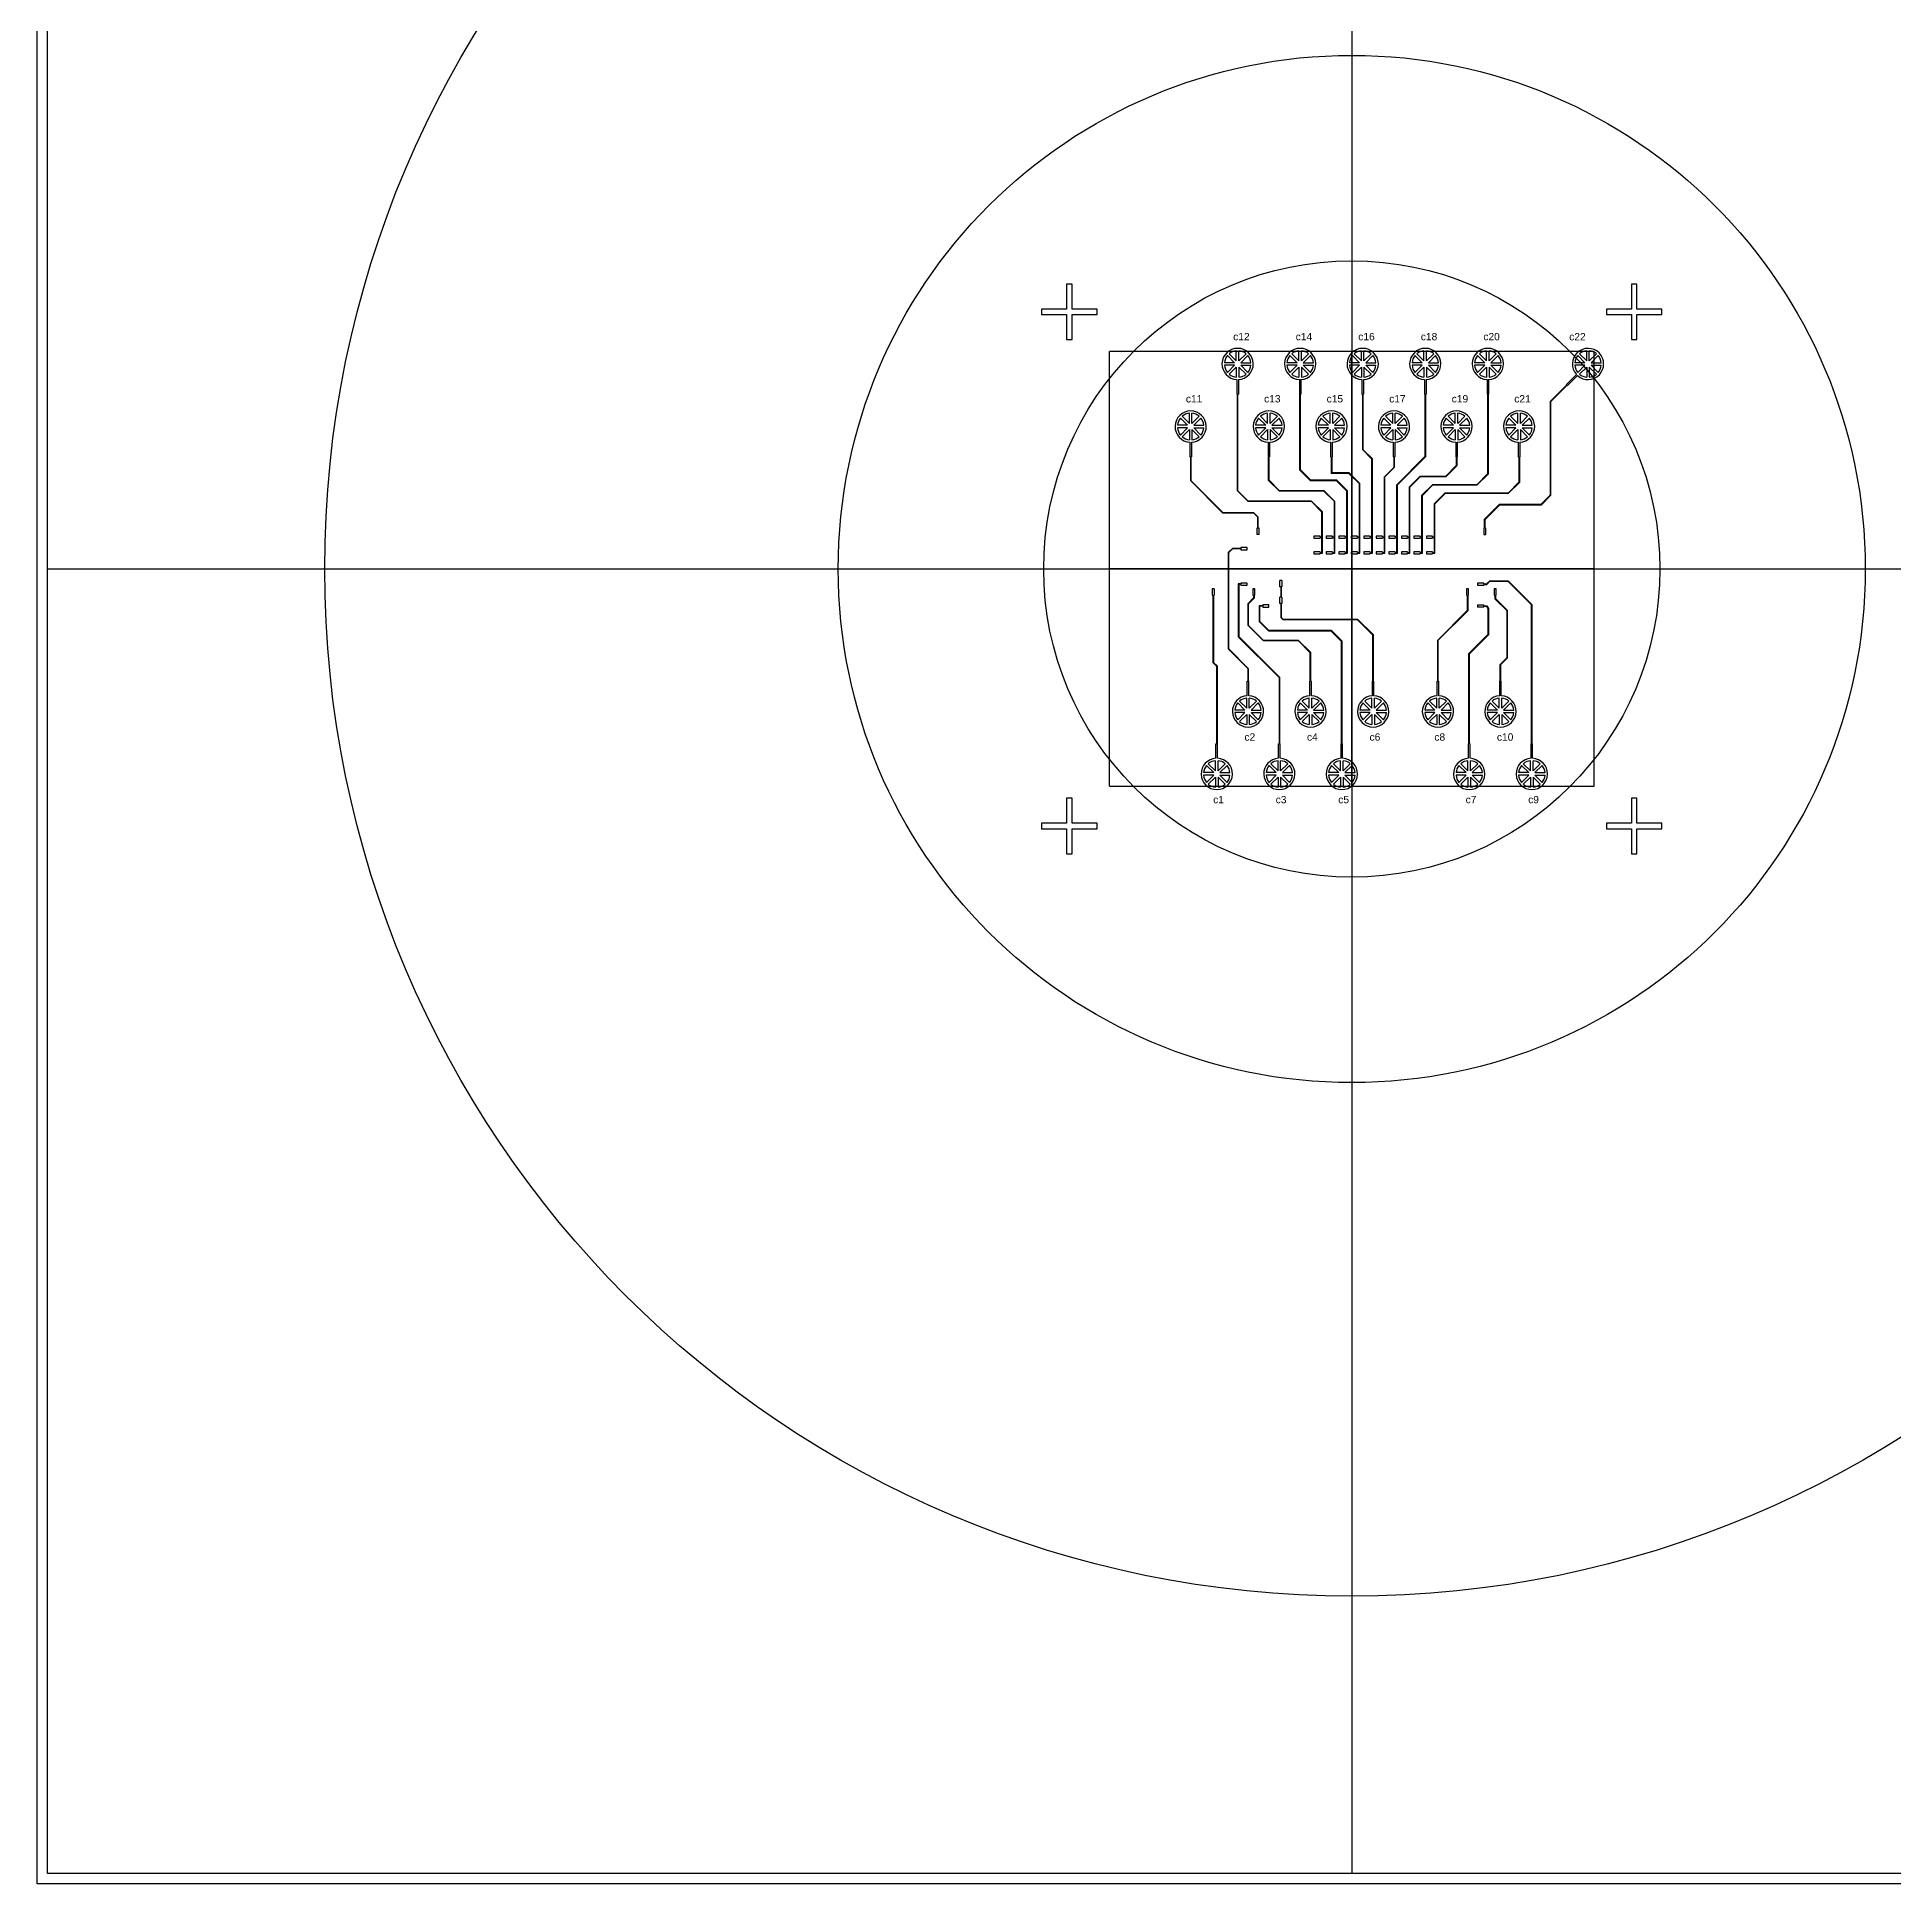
# Model space of a CAD drawing. Header units: millimetres. Extents: x 1000 to 444771, y -11148 to 590229.
# Drawn here: x 301000 to 391438, y 299000 to 388885 of the extents above; entities that cross this region are included whole.
import ezdxf

# ---------------------------------------------------------------- set-up
doc = ezdxf.new("R2010")
doc.units = ezdxf.units.MM
doc.layers.add('CLEAR', color=140, linetype='Continuous')
doc.layers.add('MASK', color=20, linetype='Continuous')
doc.styles.get("Standard").update_dxf_attribs({"font": 'arial.ttf'})

msp = doc.modelspace()

# ---------------------------------------------------------------- linework, layer by layer
for p, q in [((365000, 426500), (365000, 299500)), ((376797, 373579), (353203, 373579)), ((353203, 352421), (353203, 373579)), ((365000, 352421), (365000, 373579)), ((376797, 352421), (376797, 373579)), ((301500, 363000), (428500, 363000)), ((376797, 363000), (353203, 363000)), ((353203, 352421), (376797, 352421))]:
    msp.add_line(p, q)
for radius in [50000, 25000, 15000]:
    msp.add_circle((365000, 363000), radius)
at = {"layer": 'CLEAR'}
for p, q in [((301000, 299000), (301000, 427000)), ((351384, 376866), (351116, 376866)), ((351116, 376866), (351116, 375648)), ((351384, 375648), (351384, 376866)), ((378884, 376866), (378616, 376866)), ((378616, 376866), (378616, 375648)), ((378884, 375648), (378884, 376866)), ((351116, 375648), (349898, 375648)), ((349898, 375648), (349898, 375380)), ((349898, 375380), (351116, 375380)), ((351116, 375380), (351116, 374162)), ((352602, 375648), (351384, 375648)), ((351384, 374162), (351384, 375380)), ((351384, 375380), (352602, 375380)), ((352602, 375380), (352602, 375648)), ((378616, 375648), (377398, 375648)), ((377398, 375648), (377398, 375380)), ((377398, 375380), (378616, 375380)), ((378616, 375380), (378616, 374162)), ((380102, 375648), (378884, 375648)), ((378884, 374162), (378884, 375380)), ((378884, 375380), (380102, 375380)), ((380102, 375380), (380102, 375648)), ((351116, 374162), (351384, 374162)), ((378616, 374162), (378884, 374162)), ((359404, 372216), (359404, 371511)), ((359480, 372216), (359480, 371511)), ((362449, 372216), (362449, 371511)), ((362525, 372216), (362525, 371511)), ((365494, 372216), (365494, 371511)), ((365570, 372216), (365570, 371511)), ((368539, 372216), (368539, 371511)), ((368615, 372216), (368615, 371511)), ((371584, 372216), (371584, 371511)), ((371660, 372216), (371660, 371511)), ((375455, 371949), (374654, 371148)), ((375473, 371931), (374679, 371137)), ((375936, 372466), (375437, 371967)), ((375437, 371967), (375455, 371949)), ((375473, 371931), (375491, 371913)), ((375990, 372412), (375491, 371913)), ((359404, 371511), (359429, 371511)), ((359429, 366801), (359429, 371511)), ((359454, 371511), (359480, 371511)), ((359454, 366811), (359454, 371511)), ((362449, 371511), (362474, 371511)), ((362474, 367816), (362474, 371511)), ((362499, 371511), (362525, 371511)), ((362499, 367826), (362499, 371511)), ((365494, 371511), (365519, 371511)), ((365519, 371511), (365519, 368809)), ((365544, 371511), (365570, 371511)), ((365544, 371511), (365544, 368820)), ((368539, 371511), (368564, 371511)), ((368564, 371511), (368564, 368468)), ((368589, 371511), (368615, 371511)), ((368589, 371511), (368589, 368457)), ((371584, 371511), (371609, 371511)), ((371609, 371511), (371609, 367623)), ((371634, 371511), (371660, 371511)), ((371634, 371511), (371634, 367613)), ((374654, 371148), (374654, 366585)), ((374679, 371137), (374680, 366575)), ((357120, 369171), (357120, 368466)), ((357196, 369171), (357196, 368466)), ((360926, 369171), (360926, 368466)), ((361002, 369171), (361002, 368466)), ((363971, 369171), (363971, 368466)), ((364047, 369171), (364047, 368466)), ((367016, 369171), (367016, 368466)), ((367092, 369171), (367092, 368466)), ((370061, 369171), (370061, 368466)), ((370137, 369171), (370137, 368466)), ((373106, 369171), (373106, 368466)), ((373182, 369171), (373182, 368466)), ((357120, 368466), (357145, 368466)), ((357145, 368466), (357145, 367300)), ((357171, 368466), (357196, 368466)), ((357171, 368466), (357171, 367310)), ((360926, 368466), (360951, 368466)), ((360951, 367308), (360951, 368466)), ((360977, 368466), (361002, 368466)), ((360977, 367319), (360977, 368466)), ((363971, 368466), (363996, 368466)), ((363996, 368466), (363996, 367649)), ((364022, 368466), (364047, 368466)), ((364022, 368466), (364022, 367674)), ((365979, 368349), (365519, 368809)), ((366005, 368359), (365544, 368820)), ((365979, 364561), (365979, 368349)), ((366005, 363774), (366005, 368359)), ((367016, 368466), (367041, 368466)), ((367041, 368466), (367041, 367943)), ((367067, 368466), (367092, 368466)), ((367067, 368466), (367067, 367933)), ((367197, 367101), (368564, 368468)), ((367223, 367090), (368589, 368457)), ((370061, 368466), (370086, 368466)), ((370086, 368466), (370086, 368029)), ((370112, 368466), (370137, 368466)), ((370112, 368466), (370112, 368019)), ((373106, 368466), (373131, 368466)), ((373131, 368466), (373131, 367217)), ((373157, 368466), (373182, 368466)), ((373157, 368466), (373157, 367207)), ((357145, 367300), (358730, 365715)), ((357171, 367310), (358740, 365740)), ((361474, 366786), (360951, 367308)), ((361484, 366811), (360977, 367319)), ((362996, 367293), (362474, 367816)), ((363007, 367319), (362499, 367826)), ((364254, 367293), (362996, 367293)), ((364264, 367319), (363007, 367319)), ((364863, 367649), (363996, 367649)), ((364873, 367674), (364022, 367674)), ((364254, 367293), (364761, 366786)), ((364264, 367319), (364787, 366796)), ((364863, 367649), (365370, 367141)), ((364873, 367674), (365396, 367152)), ((367041, 367943), (366588, 367490)), ((366588, 364561), (366588, 367490)), ((367067, 367933), (366614, 367479)), ((366614, 363774), (366614, 367479)), ((367806, 366999), (368329, 367522)), ((367832, 366989), (368339, 367496)), ((368329, 367522), (369579, 367522)), ((368339, 367496), (369590, 367496)), ((369579, 367522), (370086, 368029)), ((369590, 367496), (370112, 368019)), ((371101, 367116), (371609, 367623)), ((371112, 367090), (371634, 367613)), ((372624, 366710), (373131, 367217)), ((372635, 366684), (373157, 367207)), ((359951, 366278), (359429, 366801)), ((359962, 366304), (359454, 366811)), ((363036, 366278), (359951, 366278)), ((363046, 366304), (359962, 366304)), ((363645, 366786), (361474, 366786)), ((363655, 366811), (361484, 366811)), ((363036, 366278), (363543, 365771)), ((363046, 366304), (363569, 365781)), ((363645, 366786), (364152, 366278)), ((363655, 366811), (364178, 366289)), ((364152, 364561), (364152, 366278)), ((364178, 363774), (364178, 366289)), ((364761, 364561), (364761, 366786)), ((364787, 363774), (364787, 366796)), ((365370, 364561), (365370, 367141)), ((365396, 363774), (365396, 367152)), ((367197, 364561), (367197, 367101)), ((367223, 363774), (367223, 367090)), ((367806, 364561), (367806, 366999)), ((367832, 363774), (367832, 366989)), ((368415, 366593), (368938, 367116)), ((368415, 364561), (368415, 366593)), ((368441, 366583), (368948, 367090)), ((368441, 363774), (368441, 366583)), ((368938, 367116), (371101, 367116)), ((368948, 367090), (371112, 367090)), ((369547, 366710), (369024, 366187)), ((369557, 366684), (369050, 366177)), ((369547, 366710), (372624, 366710)), ((369557, 366684), (372635, 366684)), ((374223, 366154), (374654, 366585)), ((374233, 366128), (374680, 366575)), ((360225, 365715), (358730, 365715)), ((360235, 365740), (358740, 365740)), ((360225, 365715), (360422, 365518)), ((360235, 365740), (360448, 365528)), ((360422, 364979), (360422, 365518)), ((360448, 364979), (360448, 365528)), ((363543, 364561), (363543, 365771)), ((363569, 363774), (363569, 365781)), ((369024, 364561), (369024, 366187)), ((369050, 363774), (369050, 366177)), ((371460, 365421), (372193, 366154)), ((371460, 364979), (371460, 365421)), ((371486, 365411), (372203, 366128)), ((371486, 364979), (371486, 365411)), ((372193, 366154), (374223, 366154)), ((372203, 366128), (374233, 366128)), ((360422, 364979), (360384, 364979)), ((360384, 364979), (360384, 364675)), ((360486, 364675), (360384, 364675)), ((360486, 364979), (360448, 364979)), ((360486, 364675), (360486, 364979)), ((363455, 364599), (363150, 364599)), ((363150, 364599), (363150, 364497)), ((363150, 364497), (363455, 364497)), ((363455, 364561), (363455, 364599)), ((363455, 364561), (363543, 364561)), ((363455, 364497), (363455, 364535)), ((363455, 364535), (363543, 364535)), ((363543, 363799), (363543, 364535)), ((364064, 364599), (363759, 364599)), ((363759, 364599), (363759, 364497)), ((363759, 364497), (364064, 364497)), ((364064, 364561), (364064, 364599)), ((364064, 364561), (364152, 364561)), ((364064, 364497), (364064, 364535)), ((364064, 364535), (364152, 364535)), ((364152, 363799), (364152, 364535)), ((364673, 364599), (364368, 364599)), ((364368, 364599), (364368, 364497)), ((364368, 364497), (364673, 364497)), ((364673, 364561), (364673, 364599)), ((364673, 364561), (364761, 364561)), ((364673, 364497), (364673, 364535)), ((364673, 364535), (364761, 364535)), ((364761, 363799), (364761, 364535)), ((365282, 364599), (364977, 364599)), ((364977, 364599), (364977, 364497)), ((364977, 364497), (365282, 364497)), ((365282, 364561), (365282, 364599)), ((365282, 364561), (365370, 364561)), ((365282, 364497), (365282, 364535)), ((365282, 364535), (365370, 364535)), ((365370, 363799), (365370, 364535)), ((365891, 364599), (365586, 364599)), ((365586, 364599), (365586, 364497)), ((365586, 364497), (365891, 364497)), ((365891, 364561), (365891, 364599)), ((365891, 364561), (365979, 364561)), ((365891, 364497), (365891, 364535)), ((365891, 364535), (365979, 364535)), ((365979, 363799), (365979, 364535)), ((366500, 364599), (366195, 364599)), ((366195, 364599), (366195, 364497)), ((366195, 364497), (366500, 364497)), ((366500, 364561), (366500, 364599)), ((366500, 364561), (366588, 364561)), ((366500, 364497), (366500, 364535)), ((366500, 364535), (366588, 364535)), ((366588, 363799), (366588, 364535)), ((367109, 364599), (366804, 364599)), ((366804, 364599), (366804, 364497)), ((366804, 364497), (367109, 364497)), ((367109, 364561), (367109, 364599)), ((367109, 364561), (367197, 364561)), ((367109, 364497), (367109, 364535)), ((367109, 364535), (367197, 364535)), ((367197, 363799), (367197, 364535)), ((367718, 364599), (367413, 364599)), ((367413, 364599), (367413, 364497)), ((367413, 364497), (367718, 364497)), ((367718, 364561), (367718, 364599)), ((367718, 364561), (367806, 364561)), ((367718, 364497), (367718, 364535)), ((367718, 364535), (367806, 364535)), ((367806, 363799), (367806, 364535)), ((368327, 364599), (368022, 364599)), ((368022, 364599), (368022, 364497)), ((368022, 364497), (368327, 364497)), ((368327, 364561), (368327, 364599)), ((368327, 364561), (368415, 364561)), ((368327, 364497), (368327, 364535)), ((368327, 364535), (368415, 364535)), ((368415, 363799), (368415, 364535)), ((368936, 364599), (368631, 364599)), ((368631, 364599), (368631, 364497)), ((368631, 364497), (368936, 364497)), ((368936, 364561), (368936, 364599)), ((368936, 364561), (369024, 364561)), ((368936, 364497), (368936, 364535)), ((368936, 364535), (369024, 364535)), ((369024, 363799), (369024, 364535)), ((371460, 364979), (371422, 364979)), ((371422, 364979), (371422, 364675)), ((371422, 364675), (371524, 364675)), ((371524, 364979), (371486, 364979)), ((371524, 364675), (371524, 364979)), ((358993, 363811), (359185, 364002)), ((358993, 359095), (358993, 363811)), ((359019, 363800), (359195, 363977)), ((359019, 359105), (359019, 363800)), ((359598, 364002), (359185, 364002)), ((359598, 363977), (359195, 363977)), ((359598, 364040), (359598, 364002)), ((359902, 364040), (359598, 364040)), ((359598, 363977), (359598, 363939)), ((359598, 363939), (359902, 363939)), ((359902, 363939), (359902, 364040)), ((363455, 363837), (363150, 363837)), ((363150, 363837), (363150, 363736)), ((363150, 363736), (363455, 363736)), ((363455, 363799), (363455, 363837)), ((363455, 363799), (363543, 363799)), ((363455, 363736), (363455, 363774)), ((363455, 363774), (363569, 363774)), ((364064, 363837), (363759, 363837)), ((363759, 363837), (363759, 363736)), ((363759, 363736), (364064, 363736)), ((364064, 363799), (364064, 363837)), ((364064, 363799), (364152, 363799)), ((364064, 363736), (364064, 363774)), ((364064, 363774), (364178, 363774)), ((364673, 363837), (364368, 363837)), ((364368, 363837), (364368, 363736)), ((364368, 363736), (364673, 363736)), ((364673, 363799), (364673, 363837)), ((364673, 363799), (364761, 363799)), ((364673, 363736), (364673, 363774)), ((364673, 363774), (364787, 363774)), ((365282, 363837), (364977, 363837)), ((364977, 363837), (364977, 363736)), ((364977, 363736), (365282, 363736)), ((365282, 363799), (365282, 363837)), ((365282, 363799), (365370, 363799)), ((365282, 363736), (365282, 363774)), ((365282, 363774), (365396, 363774)), ((365891, 363837), (365586, 363837)), ((365586, 363837), (365586, 363736)), ((365586, 363736), (365891, 363736)), ((365891, 363799), (365891, 363837)), ((365891, 363799), (365979, 363799)), ((365891, 363736), (365891, 363774)), ((365891, 363774), (366005, 363774)), ((366500, 363837), (366195, 363837)), ((366195, 363837), (366195, 363736)), ((366195, 363736), (366500, 363736)), ((366500, 363799), (366500, 363837)), ((366500, 363799), (366588, 363799)), ((366500, 363736), (366500, 363774)), ((366500, 363774), (366614, 363774)), ((367109, 363837), (366804, 363837)), ((366804, 363837), (366804, 363736)), ((366804, 363736), (367109, 363736)), ((367109, 363799), (367109, 363837)), ((367109, 363799), (367197, 363799)), ((367109, 363736), (367109, 363774)), ((367109, 363774), (367223, 363774)), ((367718, 363837), (367413, 363837)), ((367413, 363837), (367413, 363736)), ((367413, 363736), (367718, 363736)), ((367718, 363799), (367718, 363837)), ((367718, 363799), (367806, 363799)), ((367718, 363736), (367718, 363774)), ((367718, 363774), (367832, 363774)), ((368327, 363837), (368022, 363837)), ((368022, 363837), (368022, 363736)), ((368022, 363736), (368327, 363736)), ((368327, 363799), (368327, 363837)), ((368327, 363799), (368415, 363799)), ((368327, 363736), (368327, 363774)), ((368327, 363774), (368441, 363774)), ((368936, 363837), (368631, 363837)), ((368631, 363837), (368631, 363736)), ((368631, 363736), (368936, 363736)), ((368936, 363799), (368936, 363837)), ((368936, 363799), (369024, 363799)), ((368936, 363736), (368936, 363774)), ((368936, 363774), (369050, 363774)), ((358303, 362036), (358202, 362036)), ((358202, 362036), (358202, 361731)), ((358303, 362036), (358303, 361731)), ((359471, 362277), (359471, 359703)), ((359598, 362277), (359471, 362277)), ((359598, 362251), (359496, 362251)), ((359496, 362251), (359496, 359714)), ((359598, 362315), (359598, 362277)), ((359902, 362315), (359598, 362315)), ((359598, 362251), (359598, 362213)), ((359598, 362213), (359902, 362213)), ((359902, 362213), (359902, 362315)), ((360283, 362036), (360181, 362036)), ((360181, 362036), (360181, 361731)), ((360283, 361731), (360283, 362036)), ((361501, 362137), (361501, 362442)), ((361602, 362442), (361501, 362442)), ((361539, 362137), (361501, 362137)), ((361539, 362137), (361539, 361630)), ((361602, 362137), (361564, 362137)), ((361564, 362137), (361564, 361630)), ((361602, 362442), (361602, 362137)), ((370686, 362036), (370585, 362036)), ((370585, 362036), (370585, 361731)), ((370686, 361731), (370686, 362036)), ((371422, 362315), (371118, 362315)), ((371118, 362315), (371118, 362213)), ((371118, 362213), (371422, 362213)), ((371422, 362277), (371422, 362315)), ((371422, 362277), (371564, 362277)), ((371422, 362213), (371422, 362251)), ((371422, 362251), (371575, 362251)), ((371564, 362277), (371716, 362429)), ((371575, 362251), (371727, 362404)), ((371716, 362429), (372605, 362429)), ((371727, 362404), (372595, 362404)), ((372031, 362036), (371930, 362036)), ((371930, 362036), (371930, 361731)), ((372031, 361731), (372031, 362036)), ((373750, 361248), (372595, 362404)), ((373776, 361259), (372605, 362429)), ((358202, 361731), (358240, 361731)), ((358240, 361731), (358240, 358445)), ((358265, 361731), (358303, 361731)), ((358265, 361731), (358265, 358455)), ((360219, 361590), (359932, 361302)), ((359932, 361302), (359932, 360262)), ((360245, 361579), (359957, 361292)), ((359957, 361292), (359957, 360272)), ((360181, 361731), (360219, 361731)), ((360219, 361731), (360219, 361590)), ((360245, 361731), (360283, 361731)), ((360245, 361731), (360245, 361579)), ((360663, 361211), (360486, 361211)), ((360486, 361211), (360486, 360450)), ((360663, 361186), (360511, 361186)), ((360511, 361186), (360511, 360460)), ((360663, 361249), (360663, 361211)), ((360968, 361249), (360663, 361249)), ((360663, 361186), (360663, 361148)), ((360663, 361148), (360968, 361148)), ((360968, 361148), (360968, 361249)), ((361501, 361325), (361501, 361630)), ((361539, 361630), (361501, 361630)), ((361539, 361325), (361501, 361325)), ((361539, 361325), (361539, 360640)), ((361602, 361630), (361564, 361630)), ((361602, 361325), (361564, 361325)), ((361564, 361325), (361564, 360651)), ((361602, 361630), (361602, 361325)), ((370623, 360981), (369183, 359540)), ((370648, 360970), (369208, 359530)), ((370585, 361731), (370623, 361731)), ((370623, 361731), (370623, 360981)), ((370648, 361731), (370686, 361731)), ((370648, 361731), (370648, 360970)), ((371118, 361249), (371422, 361249)), ((371118, 361249), (371118, 361148)), ((371422, 361148), (371118, 361148)), ((371422, 361211), (371422, 361249)), ((371422, 361211), (371575, 361211)), ((371422, 361148), (371422, 361186)), ((371422, 361186), (371560, 361186)), ((371560, 361186), (371625, 361072)), ((371575, 361211), (371651, 361079)), ((371625, 361072), (371625, 359807)), ((371651, 361079), (371651, 359797)), ((371930, 361731), (371968, 361731)), ((371968, 361731), (371968, 361554)), ((371968, 361554), (372542, 360979)), ((371993, 361731), (372031, 361731)), ((371993, 361731), (371993, 361564)), ((371993, 361564), (372567, 360990)), ((372542, 360979), (372542, 358669)), ((372567, 360990), (372567, 358658)), ((373750, 354489), (373750, 361248)), ((373776, 354489), (373776, 361259)), ((359932, 360262), (360681, 359513)), ((359957, 360272), (360692, 359538)), ((360486, 360450), (360942, 359994)), ((360511, 360460), (360952, 360019)), ((360511, 360424), (360942, 359994)), ((360942, 359994), (363987, 359994)), ((360952, 360019), (363997, 360019)), ((361640, 360539), (361539, 360640)), ((361651, 360564), (361564, 360651)), ((361640, 360539), (365265, 360539)), ((361651, 360564), (365276, 360564)), ((363987, 359994), (364504, 359476)), ((363997, 360019), (364529, 359487)), ((365265, 360539), (366026, 359777)), ((365276, 360564), (366052, 359788)), ((358993, 359095), (359936, 358152)), ((359019, 359105), (359962, 358162)), ((359471, 359703), (361459, 357715)), ((359496, 359714), (361484, 357726)), ((360681, 359513), (362385, 359513)), ((360692, 359538), (362396, 359538)), ((362385, 359513), (362981, 358916)), ((362396, 359538), (363007, 358927)), ((364504, 354489), (364504, 359476)), ((364529, 354489), (364529, 359487)), ((366026, 357534), (366026, 359777)), ((366052, 357534), (366052, 359788)), ((369183, 357534), (369183, 359540)), ((369208, 357534), (369208, 359530)), ((371625, 359807), (370705, 358887)), ((371651, 359797), (370731, 358877)), ((358414, 358271), (358240, 358445)), ((358439, 358281), (358265, 358455)), ((358414, 358271), (358414, 354489)), ((358439, 358281), (358439, 354489)), ((359936, 358152), (359936, 357534)), ((359962, 358162), (359962, 357534)), ((362981, 357534), (362981, 358916)), ((363007, 357534), (363007, 358927)), ((370705, 354489), (370705, 358887)), ((370731, 354489), (370731, 358877)), ((372228, 358354), (372542, 358669)), ((372228, 357534), (372228, 358354)), ((372253, 358344), (372567, 358658)), ((372253, 357534), (372253, 358344)), ((359911, 357534), (359936, 357534)), ((359911, 356829), (359911, 357534)), ((359962, 357534), (359987, 357534)), ((359987, 356829), (359987, 357534)), ((361459, 357715), (361459, 354489)), ((361484, 357726), (361484, 354489)), ((362956, 357534), (362981, 357534)), ((362956, 356829), (362956, 357534)), ((363007, 357534), (363032, 357534)), ((363032, 356829), (363032, 357534)), ((366001, 357534), (366026, 357534)), ((366001, 356829), (366001, 357534)), ((366052, 357534), (366077, 357534)), ((366077, 356829), (366077, 357534)), ((369157, 357534), (369183, 357534)), ((369157, 356829), (369157, 357534)), ((369208, 357534), (369233, 357534)), ((369233, 356829), (369233, 357534)), ((372202, 357534), (372228, 357534)), ((372202, 356829), (372202, 357534)), ((372253, 357534), (372278, 357534)), ((372278, 356829), (372278, 357534)), ((358389, 354489), (358414, 354489)), ((358389, 353784), (358389, 354489)), ((358439, 354489), (358465, 354489)), ((358465, 353784), (358465, 354489)), ((361434, 354489), (361459, 354489)), ((361434, 353784), (361434, 354489)), ((361484, 354489), (361510, 354489)), ((361510, 353784), (361510, 354489)), ((364479, 354489), (364504, 354489)), ((364479, 353784), (364479, 354489)), ((364529, 354489), (364555, 354489)), ((364555, 353784), (364555, 354489)), ((370680, 354489), (370705, 354489)), ((370680, 353784), (370680, 354489)), ((370731, 354489), (370756, 354489)), ((370756, 353784), (370756, 354489)), ((373725, 354489), (373750, 354489)), ((373725, 353784), (373725, 354489)), ((373776, 354489), (373801, 354489)), ((373801, 353784), (373801, 354489)), ((351384, 351838), (351116, 351838)), ((351116, 351838), (351116, 350620)), ((351384, 350620), (351384, 351838)), ((378884, 351838), (378616, 351838)), ((378616, 351838), (378616, 350620)), ((378884, 350620), (378884, 351838)), ((351116, 350620), (349898, 350620)), ((349898, 350620), (349898, 350352)), ((349898, 350352), (351116, 350352)), ((351116, 350352), (351116, 349134)), ((352602, 350620), (351384, 350620)), ((351384, 349134), (351384, 350352)), ((351384, 350352), (352602, 350352)), ((352602, 350352), (352602, 350620)), ((378616, 350620), (377398, 350620)), ((377398, 350620), (377398, 350352)), ((377398, 350352), (378616, 350352)), ((378616, 350352), (378616, 349134)), ((380102, 350620), (378884, 350620)), ((378884, 349134), (378884, 350352)), ((378884, 350352), (380102, 350352)), ((380102, 350352), (380102, 350620)), ((351116, 349134), (351384, 349134)), ((378616, 349134), (378884, 349134)), ((429000, 299000), (301000, 299000))]:
    msp.add_line(p, q, dxfattribs=at)
for centre, start, end in [((359442, 372977), 272.86598, 267.13402), ((362487, 372977), 272.86598, 267.13402), ((365532, 372977), 272.86598, 267.13402), ((368577, 372977), 272.86598, 267.13402), ((371622, 372977), 272.86598, 267.13402), ((376501, 372977), 227.86598, 222.13402), ((357158, 369932), 272.86598, 267.13402), ((360964, 369932), 272.86598, 267.13402), ((364009, 369932), 272.86598, 267.13402), ((367054, 369932), 272.86598, 267.13402), ((370099, 369932), 272.86598, 267.13402), ((373144, 369932), 272.86598, 267.13402), ((359949, 356068), 92.86598, 87.13402), ((362994, 356068), 92.86598, 87.13402), ((366039, 356068), 92.86598, 87.13402), ((369195, 356068), 92.86598, 87.13402), ((372240, 356068), 92.86598, 87.13402), ((358427, 353023), 92.86598, 87.13402), ((361472, 353023), 92.86598, 87.13402), ((364517, 353023), 92.86598, 87.13402), ((370718, 353023), 92.86598, 87.13402), ((373763, 353023), 92.86598, 87.13402)]:
    msp.add_arc(centre, 761, start, end, dxfattribs=at)
at = {"layer": 'MASK'}
for p, q in [((301500, 299500), (301500, 426500)), ((359379, 373127), (359379, 373621)), ((359504, 373127), (359504, 373621)), ((362424, 373127), (362424, 373621)), ((362549, 373127), (362549, 373621)), ((365469, 373127), (365469, 373621)), ((365594, 373127), (365594, 373621)), ((368514, 373127), (368514, 373621)), ((368639, 373127), (368639, 373621)), ((371559, 373127), (371559, 373621)), ((371684, 373127), (371684, 373621)), ((376439, 373127), (376439, 373621)), ((376563, 373127), (376563, 373621)), ((359291, 373039), (358798, 373039)), ((359291, 372914), (358798, 372914)), ((359291, 373039), (358942, 373388)), ((359291, 372914), (358942, 372565)), ((359379, 373127), (359030, 373476)), ((359379, 372826), (359030, 372477)), ((359379, 372826), (359379, 372332)), ((359504, 373127), (359853, 373476)), ((359504, 372826), (359504, 372332)), ((359504, 372826), (359853, 372477)), ((359592, 373039), (359941, 373388)), ((359592, 373039), (360086, 373039)), ((359592, 372914), (360086, 372914)), ((359592, 372914), (359941, 372565)), ((362336, 373039), (361843, 373039)), ((362336, 372914), (361843, 372914)), ((362336, 373039), (361987, 373388)), ((362336, 372914), (361987, 372565)), ((362424, 373127), (362075, 373476)), ((362424, 372826), (362075, 372477)), ((362424, 372826), (362424, 372332)), ((362549, 373127), (362898, 373476)), ((362549, 372826), (362549, 372332)), ((362549, 372826), (362898, 372477)), ((362637, 373039), (362986, 373388)), ((362637, 373039), (363131, 373039)), ((362637, 372914), (363131, 372914)), ((362637, 372914), (362986, 372565)), ((365381, 373039), (364888, 373039)), ((365381, 372914), (364888, 372914)), ((365381, 373039), (365032, 373388)), ((365381, 372914), (365032, 372565)), ((365469, 373127), (365120, 373476)), ((365469, 372826), (365120, 372477)), ((365469, 372826), (365469, 372332)), ((365594, 373127), (365943, 373476)), ((365594, 372826), (365594, 372332)), ((365594, 372826), (365943, 372477)), ((365682, 373039), (366031, 373388)), ((365682, 373039), (366176, 373039)), ((365682, 372914), (366176, 372914)), ((365682, 372914), (366031, 372565)), ((368426, 373039), (367933, 373039)), ((368426, 372914), (367933, 372914)), ((368426, 373039), (368077, 373388)), ((368426, 372914), (368077, 372565)), ((368514, 373127), (368165, 373476)), ((368514, 372826), (368165, 372477)), ((368514, 372826), (368514, 372332)), ((368639, 373127), (368988, 373476)), ((368639, 372826), (368639, 372332)), ((368639, 372826), (368988, 372477)), ((368727, 373039), (369076, 373388)), ((368727, 373039), (369221, 373039)), ((368727, 372914), (369221, 372914)), ((368727, 372914), (369076, 372565)), ((371471, 373039), (370978, 373039)), ((371471, 372914), (370978, 372914)), ((371471, 373039), (371122, 373388)), ((371471, 372914), (371122, 372565)), ((371559, 373127), (371210, 373476)), ((371559, 372826), (371210, 372477)), ((371559, 372826), (371559, 372332)), ((371684, 373127), (372033, 373476)), ((371684, 372826), (371684, 372332)), ((371684, 372826), (372033, 372477)), ((371772, 373039), (372121, 373388)), ((371772, 373039), (372266, 373039)), ((371772, 372914), (372266, 372914)), ((371772, 372914), (372121, 372565)), ((376351, 373039), (375857, 373039)), ((376351, 372914), (375857, 372914)), ((376351, 373039), (376001, 373388)), ((376351, 372914), (376001, 372565)), ((376439, 373127), (376089, 373476)), ((376439, 372826), (376089, 372477)), ((376439, 372826), (376439, 372332)), ((376563, 373127), (376912, 373476)), ((376563, 372826), (376912, 372477)), ((376563, 372826), (376563, 372332)), ((376651, 373039), (377000, 373388)), ((376651, 373039), (377145, 373039)), ((376651, 372914), (377000, 372565)), ((376651, 372914), (377145, 372914)), ((357008, 369994), (356514, 369994)), ((357008, 369994), (356659, 370343)), ((357096, 370082), (356747, 370431)), ((357096, 370082), (357096, 370576)), ((357220, 370082), (357220, 370576)), ((357220, 370082), (357569, 370431)), ((357308, 369994), (357657, 370343)), ((357308, 369994), (357802, 369994)), ((360814, 369994), (360320, 369994)), ((360814, 369994), (360465, 370343)), ((360902, 370082), (360553, 370431)), ((360902, 370082), (360902, 370576)), ((361026, 370082), (361026, 370576)), ((361026, 370082), (361376, 370431)), ((361114, 369994), (361464, 370343)), ((361114, 369994), (361608, 369994)), ((363859, 369994), (363365, 369994)), ((363859, 369994), (363510, 370343)), ((363947, 370082), (363598, 370431)), ((363947, 370082), (363947, 370576)), ((364071, 370082), (364071, 370576)), ((364071, 370082), (364421, 370431)), ((364159, 369994), (364509, 370343)), ((364159, 369994), (364653, 369994)), ((366904, 369994), (366410, 369994)), ((366904, 369994), (366555, 370343)), ((366992, 370082), (366643, 370431)), ((366992, 370082), (366992, 370576)), ((367116, 370082), (367116, 370576)), ((367116, 370082), (367466, 370431)), ((367204, 369994), (367554, 370343)), ((367204, 369994), (367698, 369994)), ((369949, 369994), (369455, 369994)), ((369949, 369994), (369600, 370343)), ((370037, 370082), (369688, 370431)), ((370037, 370082), (370037, 370576)), ((370161, 370082), (370161, 370576)), ((370161, 370082), (370511, 370431)), ((370249, 369994), (370599, 370343)), ((370249, 369994), (370743, 369994)), ((372994, 369994), (372500, 369994)), ((372994, 369994), (372645, 370343)), ((373082, 370082), (372733, 370431)), ((373082, 370082), (373082, 370576)), ((373206, 370082), (373206, 370576)), ((373206, 370082), (373556, 370431)), ((373294, 369994), (373644, 370343)), ((373294, 369994), (373788, 369994)), ((357008, 369869), (356514, 369869)), ((357008, 369869), (356659, 369520)), ((357096, 369781), (356747, 369432)), ((357096, 369781), (357096, 369287)), ((357220, 369781), (357220, 369287)), ((357220, 369781), (357569, 369432)), ((357308, 369869), (357802, 369869)), ((357308, 369869), (357657, 369520)), ((360814, 369869), (360320, 369869)), ((360814, 369869), (360465, 369520)), ((360902, 369781), (360553, 369432)), ((360902, 369781), (360902, 369287)), ((361026, 369781), (361026, 369287)), ((361026, 369781), (361376, 369432)), ((361114, 369869), (361608, 369869)), ((361114, 369869), (361464, 369520)), ((363859, 369869), (363365, 369869)), ((363859, 369869), (363510, 369520)), ((363947, 369781), (363598, 369432)), ((363947, 369781), (363947, 369287)), ((364071, 369781), (364071, 369287)), ((364071, 369781), (364421, 369432)), ((364159, 369869), (364653, 369869)), ((364159, 369869), (364509, 369520)), ((366904, 369869), (366410, 369869)), ((366904, 369869), (366555, 369520)), ((366992, 369781), (366643, 369432)), ((366992, 369781), (366992, 369287)), ((367116, 369781), (367116, 369287)), ((367116, 369781), (367466, 369432)), ((367204, 369869), (367698, 369869)), ((367204, 369869), (367554, 369520)), ((369949, 369869), (369455, 369869)), ((369949, 369869), (369600, 369520)), ((370037, 369781), (369688, 369432)), ((370037, 369781), (370037, 369287)), ((370161, 369781), (370161, 369287)), ((370161, 369781), (370511, 369432)), ((370249, 369869), (370743, 369869)), ((370249, 369869), (370599, 369520)), ((372994, 369869), (372500, 369869)), ((372994, 369869), (372645, 369520)), ((373082, 369781), (372733, 369432)), ((373082, 369781), (373082, 369287)), ((373206, 369781), (373206, 369287)), ((373206, 369781), (373556, 369432)), ((373294, 369869), (373788, 369869)), ((373294, 369869), (373644, 369520)), ((359799, 356131), (359450, 356480)), ((359887, 356219), (359538, 356568)), ((359887, 356219), (359887, 356713)), ((360011, 356219), (360011, 356713)), ((360011, 356219), (360361, 356568)), ((360099, 356131), (360449, 356480)), ((362844, 356131), (362495, 356480)), ((362932, 356219), (362583, 356568)), ((362932, 356219), (362932, 356713)), ((363056, 356219), (363056, 356713)), ((363056, 356219), (363406, 356568)), ((363144, 356131), (363494, 356480)), ((365889, 356131), (365540, 356480)), ((365977, 356219), (365628, 356568)), ((365977, 356219), (365977, 356713)), ((366101, 356219), (366101, 356713)), ((366101, 356219), (366451, 356568)), ((366189, 356131), (366539, 356480)), ((369045, 356131), (368696, 356480)), ((369133, 356219), (368784, 356568)), ((369133, 356219), (369133, 356713)), ((369258, 356219), (369258, 356713)), ((369258, 356219), (369607, 356568)), ((369346, 356131), (369695, 356480)), ((372090, 356131), (371741, 356480)), ((372178, 356219), (371829, 356568)), ((372178, 356219), (372178, 356713)), ((372303, 356219), (372303, 356713)), ((372303, 356219), (372652, 356568)), ((372391, 356131), (372740, 356480)), ((359799, 356131), (359305, 356131)), ((359799, 356006), (359305, 356006)), ((359799, 356006), (359450, 355657)), ((359887, 355918), (359538, 355569)), ((359887, 355918), (359887, 355424)), ((360011, 355918), (360011, 355424)), ((360011, 355918), (360361, 355569)), ((360099, 356131), (360593, 356131)), ((360099, 356006), (360593, 356006)), ((360099, 356006), (360449, 355657)), ((362844, 356131), (362350, 356131)), ((362844, 356006), (362350, 356006)), ((362844, 356006), (362495, 355657)), ((362932, 355918), (362583, 355569)), ((362932, 355918), (362932, 355424)), ((363056, 355918), (363056, 355424)), ((363056, 355918), (363406, 355569)), ((363144, 356131), (363638, 356131)), ((363144, 356006), (363638, 356006)), ((363144, 356006), (363494, 355657)), ((365889, 356131), (365395, 356131)), ((365889, 356006), (365395, 356006)), ((365889, 356006), (365540, 355657)), ((365977, 355918), (365628, 355569)), ((365977, 355918), (365977, 355424)), ((366101, 355918), (366101, 355424)), ((366101, 355918), (366451, 355569)), ((366189, 356131), (366683, 356131)), ((366189, 356006), (366683, 356006)), ((366189, 356006), (366539, 355657)), ((369045, 356131), (368551, 356131)), ((369045, 356006), (368551, 356006)), ((369045, 356006), (368696, 355657)), ((369133, 355918), (368784, 355569)), ((369133, 355918), (369133, 355424)), ((369258, 355918), (369258, 355424)), ((369258, 355918), (369607, 355569)), ((369346, 356131), (369839, 356131)), ((369346, 356006), (369839, 356006)), ((369346, 356006), (369695, 355657)), ((372090, 356131), (371596, 356131)), ((372090, 356006), (371596, 356006)), ((372090, 356006), (371741, 355657)), ((372178, 355918), (371829, 355569)), ((372178, 355918), (372178, 355424)), ((372303, 355918), (372303, 355424)), ((372303, 355918), (372652, 355569)), ((372391, 356131), (372884, 356131)), ((372391, 356006), (372884, 356006)), ((372391, 356006), (372740, 355657)), ((358364, 353174), (358364, 353668)), ((358489, 353174), (358489, 353668)), ((361409, 353174), (361409, 353668)), ((361534, 353174), (361534, 353668)), ((364454, 353174), (364454, 353668)), ((364579, 353174), (364579, 353668)), ((370656, 353174), (370656, 353668)), ((370780, 353174), (370780, 353668)), ((373701, 353174), (373701, 353668)), ((373825, 353174), (373825, 353668)), ((358276, 353086), (357783, 353086)), ((358276, 352961), (357783, 352961)), ((358276, 353086), (357927, 353435)), ((358276, 352961), (357927, 352612)), ((358364, 353174), (358015, 353523)), ((358364, 352873), (358015, 352524)), ((358364, 352873), (358364, 352379)), ((358489, 353174), (358838, 353523)), ((358489, 352873), (358489, 352379)), ((358489, 352873), (358838, 352524)), ((358577, 353086), (358926, 353435)), ((358577, 353086), (359071, 353086)), ((358577, 352961), (359071, 352961)), ((358577, 352961), (358926, 352612)), ((361321, 353086), (360828, 353086)), ((361321, 352961), (360828, 352961)), ((361321, 353086), (360972, 353435)), ((361321, 352961), (360972, 352612)), ((361409, 353174), (361060, 353523)), ((361409, 352873), (361060, 352524)), ((361409, 352873), (361409, 352379)), ((361534, 353174), (361883, 353523)), ((361534, 352873), (361534, 352379)), ((361534, 352873), (361883, 352524)), ((361622, 353086), (361971, 353435)), ((361622, 353086), (362116, 353086)), ((361622, 352961), (362116, 352961)), ((361622, 352961), (361971, 352612)), ((364366, 353086), (363873, 353086)), ((364366, 352961), (363873, 352961)), ((364366, 353086), (364017, 353435)), ((364366, 352961), (364017, 352612)), ((364454, 353174), (364105, 353523)), ((364454, 352873), (364105, 352524)), ((364454, 352873), (364454, 352379)), ((364579, 353174), (364928, 353523)), ((364579, 352873), (364579, 352379)), ((364579, 352873), (364928, 352524)), ((364667, 353086), (365016, 353435)), ((364667, 353086), (365161, 353086)), ((364667, 352961), (365161, 352961)), ((364667, 352961), (365016, 352612)), ((370568, 353086), (370074, 353086)), ((370568, 352961), (370074, 352961)), ((370568, 353086), (370218, 353435)), ((370568, 352961), (370218, 352612)), ((370656, 353174), (370306, 353523)), ((370656, 352873), (370306, 352524)), ((370656, 352873), (370656, 352379)), ((370780, 353174), (371129, 353523)), ((370780, 352873), (370780, 352379)), ((370780, 352873), (371129, 352524)), ((370868, 353086), (371217, 353435)), ((370868, 353086), (371362, 353086)), ((370868, 352961), (371362, 352961)), ((370868, 352961), (371217, 352612)), ((373613, 353086), (373119, 353086)), ((373613, 352961), (373119, 352961)), ((373613, 353086), (373263, 353435)), ((373613, 352961), (373263, 352612)), ((373701, 353174), (373351, 353523)), ((373701, 352873), (373351, 352524)), ((373701, 352873), (373701, 352379)), ((373825, 353174), (374174, 353523)), ((373825, 352873), (373825, 352379)), ((373825, 352873), (374174, 352524)), ((373913, 353086), (374262, 353435)), ((373913, 353086), (374407, 353086)), ((373913, 352961), (374407, 352961)), ((373913, 352961), (374262, 352612)), ((428500, 299500), (301500, 299500))]:
    msp.add_line(p, q, dxfattribs=at)
for centre, start, end in [((359442, 372977), 95.51773, 129.48227), ((359442, 372977), 50.51773, 84.48227), ((362487, 372977), 95.51773, 129.48227), ((362487, 372977), 50.51773, 84.48227), ((365532, 372977), 95.51773, 129.48227), ((365532, 372977), 50.51773, 84.48227), ((368577, 372977), 95.51773, 129.48227), ((368577, 372977), 50.51773, 84.48227), ((371622, 372977), 95.51773, 129.48227), ((371622, 372977), 50.51773, 84.48227), ((376501, 372977), 95.51773, 129.48227), ((376501, 372977), 50.51773, 84.48227), ((359442, 372977), 140.51773, 174.48227), ((359442, 372977), 185.51773, 219.48227), ((359442, 372977), 5.51773, 39.48227), ((359442, 372977), 320.51773, 354.48227), ((362487, 372977), 140.51773, 174.48227), ((362487, 372977), 185.51773, 219.48227), ((362487, 372977), 5.51773, 39.48227), ((362487, 372977), 320.51773, 354.48227), ((365532, 372977), 140.51773, 174.48227), ((365532, 372977), 185.51773, 219.48227), ((365532, 372977), 5.51773, 39.48227), ((365532, 372977), 320.51773, 354.48227), ((368577, 372977), 140.51773, 174.48227), ((368577, 372977), 185.51773, 219.48227), ((368577, 372977), 5.51773, 39.48227), ((368577, 372977), 320.51773, 354.48227), ((371622, 372977), 140.51773, 174.48227), ((371622, 372977), 185.51773, 219.48227), ((371622, 372977), 5.51773, 39.48227), ((371622, 372977), 320.51773, 354.48227), ((376501, 372977), 140.51773, 174.48227), ((376501, 372977), 185.51773, 219.48227), ((376501, 372977), 5.51773, 39.48227), ((376501, 372977), 320.51773, 354.48227), ((359442, 372977), 230.51773, 264.48227), ((359442, 372977), 275.51773, 309.48227), ((362487, 372977), 230.51773, 264.48227), ((362487, 372977), 275.51773, 309.48227), ((365532, 372977), 230.51773, 264.48227), ((365532, 372977), 275.51773, 309.48227), ((368577, 372977), 230.51773, 264.48227), ((368577, 372977), 275.51773, 309.48227), ((371622, 372977), 230.51773, 264.48227), ((371622, 372977), 275.51773, 309.48227), ((376501, 372977), 230.51773, 264.48227), ((376501, 372977), 275.51773, 309.48227), ((357158, 369932), 140.51773, 174.48227), ((357158, 369932), 95.51773, 129.48227), ((357158, 369932), 50.51773, 84.48227), ((357158, 369932), 5.51773, 39.48227), ((360964, 369932), 140.51773, 174.48227), ((360964, 369932), 95.51773, 129.48227), ((360964, 369932), 50.51773, 84.48227), ((360964, 369932), 5.51773, 39.48227), ((364009, 369932), 140.51773, 174.48227), ((364009, 369932), 95.51773, 129.48227), ((364009, 369932), 50.51773, 84.48227), ((364009, 369932), 5.51773, 39.48227), ((367054, 369932), 140.51773, 174.48227), ((367054, 369932), 95.51773, 129.48227), ((367054, 369932), 50.51773, 84.48227), ((367054, 369932), 5.51773, 39.48227), ((370099, 369932), 140.51773, 174.48227), ((370099, 369932), 95.51773, 129.48227), ((370099, 369932), 50.51773, 84.48227), ((370099, 369932), 5.51773, 39.48227), ((373144, 369932), 140.51773, 174.48227), ((373144, 369932), 95.51773, 129.48227), ((373144, 369932), 50.51773, 84.48227), ((373144, 369932), 5.51773, 39.48227), ((357158, 369932), 185.51773, 219.48227), ((357158, 369932), 230.51773, 264.48227), ((357158, 369932), 275.51773, 309.48227), ((357158, 369932), 320.51773, 354.48227), ((360964, 369932), 185.51773, 219.48227), ((360964, 369932), 230.51773, 264.48227), ((360964, 369932), 275.51773, 309.48227), ((360964, 369932), 320.51773, 354.48227), ((364009, 369932), 185.51773, 219.48227), ((364009, 369932), 230.51773, 264.48227), ((364009, 369932), 275.51773, 309.48227), ((364009, 369932), 320.51773, 354.48227), ((367054, 369932), 185.51773, 219.48227), ((367054, 369932), 230.51773, 264.48227), ((367054, 369932), 275.51773, 309.48227), ((367054, 369932), 320.51773, 354.48227), ((370099, 369932), 185.51773, 219.48227), ((370099, 369932), 230.51773, 264.48227), ((370099, 369932), 275.51773, 309.48227), ((370099, 369932), 320.51773, 354.48227), ((373144, 369932), 185.51773, 219.48227), ((373144, 369932), 230.51773, 264.48227), ((373144, 369932), 275.51773, 309.48227), ((373144, 369932), 320.51773, 354.48227), ((359949, 356068), 140.51773, 174.48227), ((359949, 356068), 95.51773, 129.48227), ((359949, 356068), 50.51773, 84.48227), ((359949, 356068), 5.51773, 39.48227), ((362994, 356068), 140.51773, 174.48227), ((362994, 356068), 95.51773, 129.48227), ((362994, 356068), 50.51773, 84.48227), ((362994, 356068), 5.51773, 39.48227), ((366039, 356068), 140.51773, 174.48227), ((366039, 356068), 95.51773, 129.48227), ((366039, 356068), 50.51773, 84.48227), ((366039, 356068), 5.51773, 39.48227), ((369195, 356068), 140.51773, 174.48227), ((369195, 356068), 95.51773, 129.48227), ((369195, 356068), 50.51773, 84.48227), ((369195, 356068), 5.51773, 39.48227), ((372240, 356068), 140.51773, 174.48227), ((372240, 356068), 95.51773, 129.48227), ((372240, 356068), 50.51773, 84.48227), ((372240, 356068), 5.51773, 39.48227), ((359949, 356068), 185.51773, 219.48227), ((359949, 356068), 230.51773, 264.48227), ((359949, 356068), 275.51773, 309.48227), ((359949, 356068), 320.51773, 354.48227), ((362994, 356068), 185.51773, 219.48227), ((362994, 356068), 230.51773, 264.48227), ((362994, 356068), 275.51773, 309.48227), ((362994, 356068), 320.51773, 354.48227), ((366039, 356068), 185.51773, 219.48227), ((366039, 356068), 230.51773, 264.48227), ((366039, 356068), 275.51773, 309.48227), ((366039, 356068), 320.51773, 354.48227), ((369195, 356068), 185.51773, 219.48227), ((369195, 356068), 230.51773, 264.48227), ((369195, 356068), 275.51773, 309.48227), ((369195, 356068), 320.51773, 354.48227), ((372240, 356068), 185.51773, 219.48227), ((372240, 356068), 230.51773, 264.48227), ((372240, 356068), 275.51773, 309.48227), ((372240, 356068), 320.51773, 354.48227), ((358427, 353023), 95.51773, 129.48227), ((358427, 353023), 50.51773, 84.48227), ((361472, 353023), 95.51773, 129.48227), ((361472, 353023), 50.51773, 84.48227), ((364517, 353023), 95.51773, 129.48227), ((364517, 353023), 50.51773, 84.48227), ((370718, 353023), 95.51773, 129.48227), ((370718, 353023), 50.51773, 84.48227), ((373763, 353023), 95.51773, 129.48227), ((373763, 353023), 50.51773, 84.48227), ((358427, 353023), 140.51773, 174.48227), ((358427, 353023), 185.51773, 219.48227), ((358427, 353023), 5.51773, 39.48227), ((358427, 353023), 320.51773, 354.48227), ((361472, 353023), 140.51773, 174.48227), ((361472, 353023), 185.51773, 219.48227), ((361472, 353023), 5.51773, 39.48227), ((361472, 353023), 320.51773, 354.48227), ((364517, 353023), 140.51773, 174.48227), ((364517, 353023), 185.51773, 219.48227), ((364517, 353023), 5.51773, 39.48227), ((364517, 353023), 320.51773, 354.48227), ((370718, 353023), 140.51773, 174.48227), ((370718, 353023), 185.51773, 219.48227), ((370718, 353023), 5.51773, 39.48227), ((370718, 353023), 320.51773, 354.48227), ((373763, 353023), 140.51773, 174.48227), ((373763, 353023), 185.51773, 219.48227), ((373763, 353023), 5.51773, 39.48227), ((373763, 353023), 320.51773, 354.48227), ((358427, 353023), 230.51773, 264.48227), ((358427, 353023), 275.51773, 309.48227), ((361472, 353023), 230.51773, 264.48227), ((361472, 353023), 275.51773, 309.48227), ((364517, 353023), 230.51773, 264.48227), ((364517, 353023), 275.51773, 309.48227), ((370718, 353023), 230.51773, 264.48227), ((370718, 353023), 275.51773, 309.48227), ((373763, 353023), 230.51773, 264.48227), ((373763, 353023), 275.51773, 309.48227)]:
    msp.add_arc(centre, 647, start, end, dxfattribs=at)

# ---------------------------------------------------------------- texts
at = {"layer": 'CLEAR', "char_height": 355.2, "attachment_point": 1}
for s, insert in [('c12', (359226, 374487)), ('c14', (362271, 374487)), ('c16', (365316, 374487)), ('c18', (368361, 374487)), ('c20', (371406, 374487)), ('c22', (375586, 374483)), ('c11', (356925, 371461)), ('c13', (360731, 371461)), ('c15', (363776, 371461)), ('c17', (366821, 371461)), ('c19', (369866, 371461)), ('c21', (372911, 371461)), ('c2', (359775, 354998)), ('c4', (362820, 354998)), ('c6', (365865, 354998)), ('c8', (369021, 354998)), ('c10', (372066, 354998)), ('c1', (358252, 351953)), ('c3', (361297, 351953)), ('c5', (364342, 351953)), ('c7', (370543, 351953)), ('c9', (373588, 351953))]:
    msp.add_mtext_dynamic_manual_height_columns(s, width=6.63, gutter_width=12.5, heights=[0], dxfattribs=dict(at, insert=insert))

doc.saveas('drawing.dxf')
